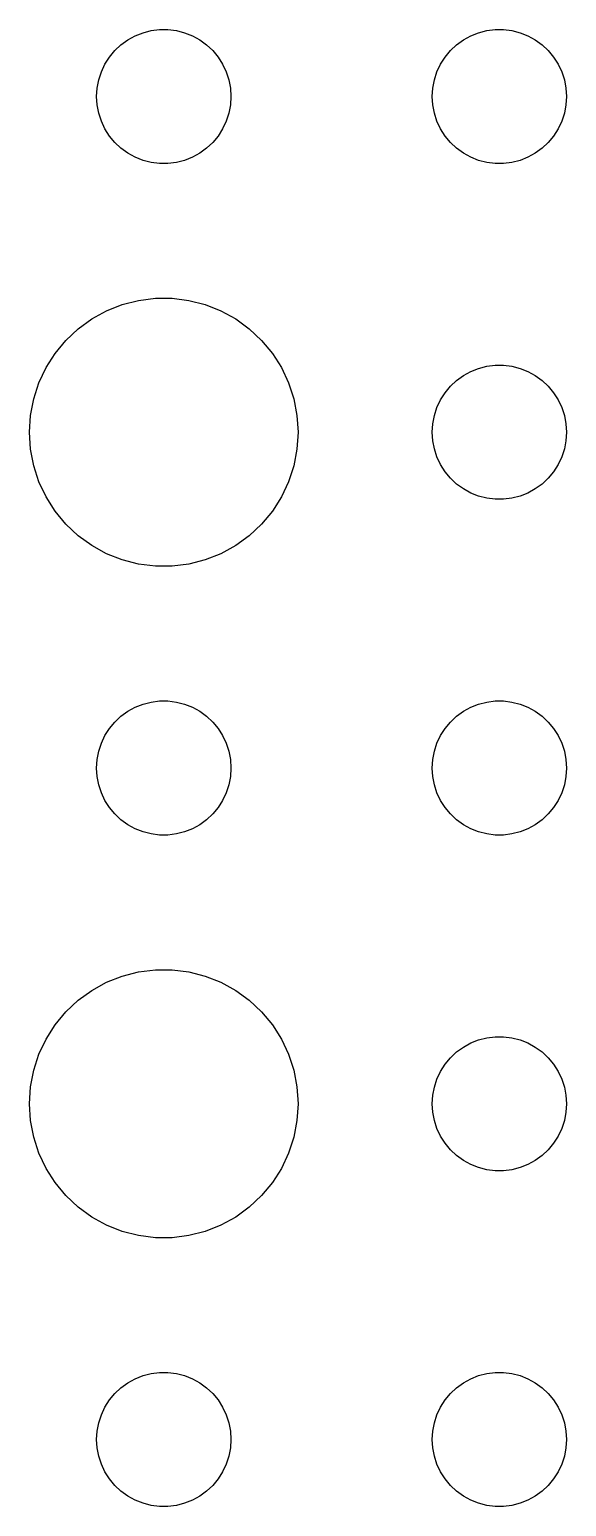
# Model space of a CAD drawing. Header units: metres. Extents: x -142 to 142, y -142 to 142.
# Drawn here: x -108 to -96, y -69 to -36 of the extents above; entities that cross this region are included whole.
import ezdxf

# ---------------------------------------------------------------- set-up
doc = ezdxf.new("R2010")
doc.units = ezdxf.units.M

msp = doc.modelspace()

# ---------------------------------------------------------------- linework, layer by layer
for p, q in [((-105.956, -36.3442), (-105.804, -36.2335)), ((-105.804, -36.2335), (-105.639, -36.1428)), ((-105.639, -36.1428), (-105.464, -36.0734)), ((-105.464, -36.0734), (-105.281, -36.0266)), ((-105.281, -36.0266), (-105.094, -36.003)), ((-105.094, -36.003), (-104.906, -36.003)), ((-104.906, -36.003), (-104.719, -36.0266)), ((-104.719, -36.0266), (-104.536, -36.0734)), ((-104.536, -36.0734), (-104.361, -36.1428)), ((-104.361, -36.1428), (-104.196, -36.2335)), ((-104.196, -36.2335), (-104.044, -36.3442)), ((-98.4561, -36.3442), (-98.3037, -36.2335)), ((-98.3037, -36.2335), (-98.1387, -36.1428)), ((-98.1387, -36.1428), (-97.9635, -36.0734)), ((-97.9635, -36.0734), (-97.7811, -36.0266)), ((-97.7811, -36.0266), (-97.5942, -36.003)), ((-97.5942, -36.003), (-97.4058, -36.003)), ((-97.4058, -36.003), (-97.2189, -36.0266)), ((-97.2189, -36.0266), (-97.0365, -36.0734)), ((-97.0365, -36.0734), (-96.8613, -36.1428)), ((-96.8613, -36.1428), (-96.6963, -36.2335)), ((-96.6963, -36.2335), (-96.5439, -36.3442)), ((-106.314, -36.7774), (-106.214, -36.6183)), ((-106.214, -36.6183), (-106.093, -36.4732)), ((-106.093, -36.4732), (-105.956, -36.3442)), ((-104.044, -36.3442), (-103.907, -36.4732)), ((-103.907, -36.4732), (-103.786, -36.6183)), ((-103.786, -36.6183), (-103.686, -36.7774)), ((-98.8145, -36.7774), (-98.7135, -36.6183)), ((-98.7135, -36.6183), (-98.5934, -36.4732)), ((-98.5934, -36.4732), (-98.4561, -36.3442)), ((-96.5439, -36.3442), (-96.4065, -36.4732)), ((-96.4065, -36.4732), (-96.2865, -36.6183)), ((-96.2865, -36.6183), (-96.1855, -36.7774)), ((-106.453, -37.127), (-106.395, -36.9478)), ((-106.395, -36.9478), (-106.314, -36.7774)), ((-103.686, -36.7774), (-103.605, -36.9478)), ((-103.605, -36.9478), (-103.547, -37.127)), ((-98.9529, -37.127), (-98.8947, -36.9478)), ((-98.8947, -36.9478), (-98.8145, -36.7774)), ((-96.1855, -36.7774), (-96.1053, -36.9478)), ((-96.1053, -36.9478), (-96.0471, -37.127)), ((-106.488, -37.312), (-106.453, -37.127)), ((-103.547, -37.127), (-103.512, -37.312)), ((-98.9882, -37.312), (-98.9529, -37.127)), ((-96.0471, -37.127), (-96.0118, -37.312)), ((-106.5, -37.5), (-106.488, -37.312)), ((-106.488, -37.688), (-106.5, -37.5)), ((-103.512, -37.312), (-103.5, -37.5)), ((-103.5, -37.5), (-103.512, -37.688)), ((-99, -37.5), (-98.9882, -37.312)), ((-98.9882, -37.688), (-99, -37.5)), ((-96.0118, -37.312), (-96, -37.5)), ((-96, -37.5), (-96.0118, -37.688)), ((-106.453, -37.873), (-106.488, -37.688)), ((-106.395, -38.0522), (-106.453, -37.873)), ((-103.547, -37.873), (-103.605, -38.0522)), ((-103.512, -37.688), (-103.547, -37.873)), ((-98.9529, -37.873), (-98.9882, -37.688)), ((-98.8947, -38.0522), (-98.9529, -37.873)), ((-96.0471, -37.873), (-96.1053, -38.0522)), ((-96.0118, -37.688), (-96.0471, -37.873)), ((-106.314, -38.2226), (-106.395, -38.0522)), ((-106.214, -38.3817), (-106.314, -38.2226)), ((-103.686, -38.2226), (-103.786, -38.3817)), ((-103.605, -38.0522), (-103.686, -38.2226)), ((-98.8145, -38.2226), (-98.8947, -38.0522)), ((-98.7135, -38.3817), (-98.8145, -38.2226)), ((-96.1855, -38.2226), (-96.2865, -38.3817)), ((-96.1053, -38.0522), (-96.1855, -38.2226)), ((-106.093, -38.5268), (-106.214, -38.3817)), ((-105.956, -38.6558), (-106.093, -38.5268)), ((-103.907, -38.5268), (-104.044, -38.6558)), ((-103.786, -38.3817), (-103.907, -38.5268)), ((-98.5934, -38.5268), (-98.7135, -38.3817)), ((-98.4561, -38.6558), (-98.5934, -38.5268)), ((-96.4065, -38.5268), (-96.5439, -38.6558)), ((-96.2865, -38.3817), (-96.4065, -38.5268)), ((-105.804, -38.7665), (-105.956, -38.6558)), ((-105.639, -38.8572), (-105.804, -38.7665)), ((-105.464, -38.9266), (-105.639, -38.8572)), ((-105.281, -38.9734), (-105.464, -38.9266)), ((-104.536, -38.9266), (-104.719, -38.9734)), ((-104.361, -38.8572), (-104.536, -38.9266)), ((-104.196, -38.7665), (-104.361, -38.8572)), ((-104.044, -38.6558), (-104.196, -38.7665)), ((-98.3037, -38.7665), (-98.4561, -38.6558)), ((-98.1387, -38.8572), (-98.3037, -38.7665)), ((-97.9635, -38.9266), (-98.1387, -38.8572)), ((-97.7811, -38.9734), (-97.9635, -38.9266)), ((-97.0365, -38.9266), (-97.2189, -38.9734)), ((-96.8613, -38.8572), (-97.0365, -38.9266)), ((-96.6963, -38.7665), (-96.8613, -38.8572)), ((-96.5439, -38.6558), (-96.6963, -38.7665)), ((-105.094, -38.997), (-105.281, -38.9734)), ((-104.906, -38.997), (-105.094, -38.997)), ((-104.719, -38.9734), (-104.906, -38.997)), ((-97.5942, -38.997), (-97.7811, -38.9734)), ((-97.4058, -38.997), (-97.5942, -38.997)), ((-97.2189, -38.9734), (-97.4058, -38.997)), ((-106.277, -42.2855), (-105.927, -42.1468)), ((-105.927, -42.1468), (-105.562, -42.0531)), ((-105.562, -42.0531), (-105.188, -42.0059)), ((-105.188, -42.0059), (-104.812, -42.0059)), ((-104.812, -42.0059), (-104.438, -42.0531)), ((-104.438, -42.0531), (-104.073, -42.1468)), ((-104.073, -42.1468), (-103.723, -42.2855)), ((-106.912, -42.6885), (-106.607, -42.467)), ((-106.607, -42.467), (-106.277, -42.2855)), ((-103.723, -42.2855), (-103.393, -42.467)), ((-103.393, -42.467), (-103.088, -42.6885)), ((-107.187, -42.9464), (-106.912, -42.6885)), ((-103.088, -42.6885), (-102.813, -42.9464)), ((-107.427, -43.2366), (-107.187, -42.9464)), ((-102.813, -42.9464), (-102.573, -43.2366)), ((-107.629, -43.5547), (-107.427, -43.2366)), ((-102.573, -43.2366), (-102.371, -43.5547)), ((-97.9635, -43.5734), (-97.7811, -43.5266)), ((-97.7811, -43.5266), (-97.5942, -43.503)), ((-97.5942, -43.503), (-97.4058, -43.503)), ((-97.4058, -43.503), (-97.2189, -43.5266)), ((-97.2189, -43.5266), (-97.0365, -43.5734)), ((-107.789, -43.8956), (-107.629, -43.5547)), ((-102.371, -43.5547), (-102.211, -43.8956)), ((-98.5934, -43.9732), (-98.4561, -43.8442)), ((-98.4561, -43.8442), (-98.3037, -43.7335)), ((-98.3037, -43.7335), (-98.1387, -43.6428)), ((-98.1387, -43.6428), (-97.9635, -43.5734)), ((-97.0365, -43.5734), (-96.8613, -43.6428)), ((-96.8613, -43.6428), (-96.6963, -43.7335)), ((-96.6963, -43.7335), (-96.5439, -43.8442)), ((-96.5439, -43.8442), (-96.4065, -43.9732)), ((-107.906, -44.2539), (-107.789, -43.8956)), ((-102.211, -43.8956), (-102.094, -44.2539)), ((-98.8145, -44.2774), (-98.7135, -44.1183)), ((-98.7135, -44.1183), (-98.5934, -43.9732)), ((-96.4065, -43.9732), (-96.2865, -44.1183)), ((-96.2865, -44.1183), (-96.1855, -44.2774)), ((-107.976, -44.624), (-107.906, -44.2539)), ((-102.094, -44.2539), (-102.024, -44.624)), ((-98.9529, -44.627), (-98.8947, -44.4478)), ((-98.8947, -44.4478), (-98.8145, -44.2774)), ((-96.1855, -44.2774), (-96.1053, -44.4478)), ((-96.1053, -44.4478), (-96.0471, -44.627)), ((-108, -45), (-107.976, -44.624)), ((-102.024, -44.624), (-102, -45)), ((-99, -45), (-98.9882, -44.812)), ((-98.9882, -44.812), (-98.9529, -44.627)), ((-96.0471, -44.627), (-96.0118, -44.812)), ((-96.0118, -44.812), (-96, -45)), ((-107.976, -45.376), (-108, -45)), ((-102, -45), (-102.024, -45.376)), ((-98.9882, -45.188), (-99, -45)), ((-98.9529, -45.373), (-98.9882, -45.188)), ((-96.0118, -45.188), (-96.0471, -45.373)), ((-96, -45), (-96.0118, -45.188)), ((-107.906, -45.7461), (-107.976, -45.376)), ((-102.024, -45.376), (-102.094, -45.7461)), ((-98.8947, -45.5522), (-98.9529, -45.373)), ((-96.0471, -45.373), (-96.1053, -45.5522)), ((-107.789, -46.1044), (-107.906, -45.7461)), ((-102.094, -45.7461), (-102.211, -46.1044)), ((-98.8145, -45.7226), (-98.8947, -45.5522)), ((-98.7135, -45.8817), (-98.8145, -45.7226)), ((-96.1855, -45.7226), (-96.2865, -45.8817)), ((-96.1053, -45.5522), (-96.1855, -45.7226)), ((-107.629, -46.4453), (-107.789, -46.1044)), ((-102.211, -46.1044), (-102.371, -46.4453)), ((-98.5934, -46.0268), (-98.7135, -45.8817)), ((-98.4561, -46.1558), (-98.5934, -46.0268)), ((-98.3037, -46.2665), (-98.4561, -46.1558)), ((-96.5439, -46.1558), (-96.6963, -46.2665)), ((-96.4065, -46.0268), (-96.5439, -46.1558)), ((-96.2865, -45.8817), (-96.4065, -46.0268)), ((-107.427, -46.7634), (-107.629, -46.4453)), ((-102.371, -46.4453), (-102.573, -46.7634)), ((-98.1387, -46.3572), (-98.3037, -46.2665)), ((-97.9635, -46.4266), (-98.1387, -46.3572)), ((-97.7811, -46.4734), (-97.9635, -46.4266)), ((-97.5942, -46.497), (-97.7811, -46.4734)), ((-97.4058, -46.497), (-97.5942, -46.497)), ((-97.2189, -46.4734), (-97.4058, -46.497)), ((-97.0365, -46.4266), (-97.2189, -46.4734)), ((-96.8613, -46.3572), (-97.0365, -46.4266)), ((-96.6963, -46.2665), (-96.8613, -46.3572)), ((-107.187, -47.0536), (-107.427, -46.7634)), ((-102.573, -46.7634), (-102.813, -47.0536)), ((-106.912, -47.3115), (-107.187, -47.0536)), ((-102.813, -47.0536), (-103.088, -47.3115)), ((-106.607, -47.533), (-106.912, -47.3115)), ((-103.088, -47.3115), (-103.393, -47.533)), ((-106.277, -47.7145), (-106.607, -47.533)), ((-105.927, -47.8532), (-106.277, -47.7145)), ((-103.723, -47.7145), (-104.073, -47.8532)), ((-103.393, -47.533), (-103.723, -47.7145)), ((-105.562, -47.9469), (-105.927, -47.8532)), ((-105.188, -47.9941), (-105.562, -47.9469)), ((-104.812, -47.9941), (-105.188, -47.9941)), ((-104.438, -47.9469), (-104.812, -47.9941)), ((-104.073, -47.8532), (-104.438, -47.9469)), ((-105.639, -51.1428), (-105.464, -51.0734)), ((-105.464, -51.0734), (-105.281, -51.0266)), ((-105.281, -51.0266), (-105.094, -51.003)), ((-105.094, -51.003), (-104.906, -51.003)), ((-104.906, -51.003), (-104.719, -51.0266)), ((-104.719, -51.0266), (-104.536, -51.0734)), ((-104.536, -51.0734), (-104.361, -51.1428)), ((-98.1387, -51.1428), (-97.9635, -51.0734)), ((-97.9635, -51.0734), (-97.7811, -51.0266)), ((-97.7811, -51.0266), (-97.5942, -51.003)), ((-97.5942, -51.003), (-97.4058, -51.003)), ((-97.4058, -51.003), (-97.2189, -51.0266)), ((-97.2189, -51.0266), (-97.0365, -51.0734)), ((-97.0365, -51.0734), (-96.8613, -51.1428)), ((-106.093, -51.4732), (-105.956, -51.3442)), ((-105.956, -51.3442), (-105.804, -51.2335)), ((-105.804, -51.2335), (-105.639, -51.1428)), ((-104.361, -51.1428), (-104.196, -51.2335)), ((-104.196, -51.2335), (-104.044, -51.3442)), ((-104.044, -51.3442), (-103.907, -51.4732)), ((-98.5934, -51.4732), (-98.4561, -51.3442)), ((-98.4561, -51.3442), (-98.3037, -51.2335)), ((-98.3037, -51.2335), (-98.1387, -51.1428)), ((-96.8613, -51.1428), (-96.6963, -51.2335)), ((-96.6963, -51.2335), (-96.5439, -51.3442)), ((-96.5439, -51.3442), (-96.4065, -51.4732)), ((-106.395, -51.9478), (-106.314, -51.7774)), ((-106.314, -51.7774), (-106.214, -51.6183)), ((-106.214, -51.6183), (-106.093, -51.4732)), ((-103.907, -51.4732), (-103.786, -51.6183)), ((-103.786, -51.6183), (-103.686, -51.7774)), ((-103.686, -51.7774), (-103.605, -51.9478)), ((-98.8947, -51.9478), (-98.8145, -51.7774)), ((-98.8145, -51.7774), (-98.7135, -51.6183)), ((-98.7135, -51.6183), (-98.5934, -51.4732)), ((-96.4065, -51.4732), (-96.2865, -51.6183)), ((-96.2865, -51.6183), (-96.1855, -51.7774)), ((-96.1855, -51.7774), (-96.1053, -51.9478)), ((-106.488, -52.312), (-106.453, -52.127)), ((-106.453, -52.127), (-106.395, -51.9478)), ((-103.605, -51.9478), (-103.547, -52.127)), ((-103.547, -52.127), (-103.512, -52.312)), ((-98.9882, -52.312), (-98.9529, -52.127)), ((-98.9529, -52.127), (-98.8947, -51.9478)), ((-96.1053, -51.9478), (-96.0471, -52.127)), ((-96.0471, -52.127), (-96.0118, -52.312)), ((-106.5, -52.5), (-106.488, -52.312)), ((-103.512, -52.312), (-103.5, -52.5)), ((-99, -52.5), (-98.9882, -52.312)), ((-96.0118, -52.312), (-96, -52.5)), ((-106.488, -52.688), (-106.5, -52.5)), ((-106.453, -52.873), (-106.488, -52.688)), ((-103.512, -52.688), (-103.547, -52.873)), ((-103.5, -52.5), (-103.512, -52.688)), ((-98.9882, -52.688), (-99, -52.5)), ((-98.9529, -52.873), (-98.9882, -52.688)), ((-96.0118, -52.688), (-96.0471, -52.873)), ((-96, -52.5), (-96.0118, -52.688)), ((-106.395, -53.0522), (-106.453, -52.873)), ((-106.314, -53.2226), (-106.395, -53.0522)), ((-103.605, -53.0522), (-103.686, -53.2226)), ((-103.547, -52.873), (-103.605, -53.0522)), ((-98.8947, -53.0522), (-98.9529, -52.873)), ((-98.8145, -53.2226), (-98.8947, -53.0522)), ((-96.1053, -53.0522), (-96.1855, -53.2226)), ((-96.0471, -52.873), (-96.1053, -53.0522)), ((-106.214, -53.3817), (-106.314, -53.2226)), ((-106.093, -53.5268), (-106.214, -53.3817)), ((-103.786, -53.3817), (-103.907, -53.5268)), ((-103.686, -53.2226), (-103.786, -53.3817)), ((-98.7135, -53.3817), (-98.8145, -53.2226)), ((-98.5934, -53.5268), (-98.7135, -53.3817)), ((-96.2865, -53.3817), (-96.4065, -53.5268)), ((-96.1855, -53.2226), (-96.2865, -53.3817)), ((-105.956, -53.6558), (-106.093, -53.5268)), ((-105.804, -53.7665), (-105.956, -53.6558)), ((-105.639, -53.8572), (-105.804, -53.7665)), ((-104.196, -53.7665), (-104.361, -53.8572)), ((-104.044, -53.6558), (-104.196, -53.7665)), ((-103.907, -53.5268), (-104.044, -53.6558)), ((-98.4561, -53.6558), (-98.5934, -53.5268)), ((-98.3037, -53.7665), (-98.4561, -53.6558)), ((-98.1387, -53.8572), (-98.3037, -53.7665)), ((-96.6963, -53.7665), (-96.8613, -53.8572)), ((-96.5439, -53.6558), (-96.6963, -53.7665)), ((-96.4065, -53.5268), (-96.5439, -53.6558)), ((-105.464, -53.9266), (-105.639, -53.8572)), ((-105.281, -53.9734), (-105.464, -53.9266)), ((-105.094, -53.997), (-105.281, -53.9734)), ((-104.906, -53.997), (-105.094, -53.997)), ((-104.719, -53.9734), (-104.906, -53.997)), ((-104.536, -53.9266), (-104.719, -53.9734)), ((-104.361, -53.8572), (-104.536, -53.9266)), ((-97.9635, -53.9266), (-98.1387, -53.8572)), ((-97.7811, -53.9734), (-97.9635, -53.9266)), ((-97.5942, -53.997), (-97.7811, -53.9734)), ((-97.4058, -53.997), (-97.5942, -53.997)), ((-97.2189, -53.9734), (-97.4058, -53.997)), ((-97.0365, -53.9266), (-97.2189, -53.9734)), ((-96.8613, -53.8572), (-97.0365, -53.9266)), ((-105.927, -57.1468), (-105.562, -57.0531)), ((-105.562, -57.0531), (-105.188, -57.0059)), ((-105.188, -57.0059), (-104.812, -57.0059)), ((-104.812, -57.0059), (-104.438, -57.0531)), ((-104.438, -57.0531), (-104.073, -57.1468)), ((-106.607, -57.467), (-106.277, -57.2855)), ((-106.277, -57.2855), (-105.927, -57.1468)), ((-104.073, -57.1468), (-103.723, -57.2855)), ((-103.723, -57.2855), (-103.393, -57.467)), ((-107.187, -57.9464), (-106.912, -57.6885)), ((-106.912, -57.6885), (-106.607, -57.467)), ((-103.393, -57.467), (-103.088, -57.6885)), ((-103.088, -57.6885), (-102.813, -57.9464)), ((-107.427, -58.2366), (-107.187, -57.9464)), ((-102.813, -57.9464), (-102.573, -58.2366)), ((-107.629, -58.5547), (-107.427, -58.2366)), ((-102.573, -58.2366), (-102.371, -58.5547)), ((-107.789, -58.8956), (-107.629, -58.5547)), ((-102.371, -58.5547), (-102.211, -58.8956)), ((-98.3037, -58.7335), (-98.1387, -58.6428)), ((-98.1387, -58.6428), (-97.9635, -58.5734)), ((-97.9635, -58.5734), (-97.7811, -58.5266)), ((-97.7811, -58.5266), (-97.5942, -58.503)), ((-97.5942, -58.503), (-97.4058, -58.503)), ((-97.4058, -58.503), (-97.2189, -58.5266)), ((-97.2189, -58.5266), (-97.0365, -58.5734)), ((-97.0365, -58.5734), (-96.8613, -58.6428)), ((-96.8613, -58.6428), (-96.6963, -58.7335)), ((-107.906, -59.2539), (-107.789, -58.8956)), ((-102.211, -58.8956), (-102.094, -59.2539)), ((-98.7135, -59.1183), (-98.5934, -58.9732)), ((-98.5934, -58.9732), (-98.4561, -58.8442)), ((-98.4561, -58.8442), (-98.3037, -58.7335)), ((-96.6963, -58.7335), (-96.5439, -58.8442)), ((-96.5439, -58.8442), (-96.4065, -58.9732)), ((-96.4065, -58.9732), (-96.2865, -59.1183)), ((-107.976, -59.624), (-107.906, -59.2539)), ((-102.094, -59.2539), (-102.024, -59.624)), ((-98.8947, -59.4478), (-98.8145, -59.2774)), ((-98.8145, -59.2774), (-98.7135, -59.1183)), ((-96.2865, -59.1183), (-96.1855, -59.2774)), ((-96.1855, -59.2774), (-96.1053, -59.4478)), ((-108, -60), (-107.976, -59.624)), ((-102.024, -59.624), (-102, -60)), ((-98.9882, -59.812), (-98.9529, -59.627)), ((-98.9529, -59.627), (-98.8947, -59.4478)), ((-96.1053, -59.4478), (-96.0471, -59.627)), ((-96.0471, -59.627), (-96.0118, -59.812)), ((-107.976, -60.376), (-108, -60)), ((-102, -60), (-102.024, -60.376)), ((-99, -60), (-98.9882, -59.812)), ((-98.9882, -60.188), (-99, -60)), ((-96.0118, -59.812), (-96, -60)), ((-96, -60), (-96.0118, -60.188)), ((-107.906, -60.7461), (-107.976, -60.376)), ((-102.024, -60.376), (-102.094, -60.7461)), ((-98.9529, -60.373), (-98.9882, -60.188)), ((-98.8947, -60.5522), (-98.9529, -60.373)), ((-96.0471, -60.373), (-96.1053, -60.5522)), ((-96.0118, -60.188), (-96.0471, -60.373)), ((-98.8145, -60.7226), (-98.8947, -60.5522)), ((-96.1053, -60.5522), (-96.1855, -60.7226)), ((-107.789, -61.1044), (-107.906, -60.7461)), ((-102.094, -60.7461), (-102.211, -61.1044)), ((-98.7135, -60.8817), (-98.8145, -60.7226)), ((-98.5934, -61.0268), (-98.7135, -60.8817)), ((-98.4561, -61.1558), (-98.5934, -61.0268)), ((-96.4065, -61.0268), (-96.5439, -61.1558)), ((-96.2865, -60.8817), (-96.4065, -61.0268)), ((-96.1855, -60.7226), (-96.2865, -60.8817)), ((-107.629, -61.4453), (-107.789, -61.1044)), ((-102.211, -61.1044), (-102.371, -61.4453)), ((-98.3037, -61.2665), (-98.4561, -61.1558)), ((-98.1387, -61.3572), (-98.3037, -61.2665)), ((-97.9635, -61.4266), (-98.1387, -61.3572)), ((-96.8613, -61.3572), (-97.0365, -61.4266)), ((-96.6963, -61.2665), (-96.8613, -61.3572)), ((-96.5439, -61.1558), (-96.6963, -61.2665)), ((-107.427, -61.7634), (-107.629, -61.4453)), ((-102.371, -61.4453), (-102.573, -61.7634)), ((-97.7811, -61.4734), (-97.9635, -61.4266)), ((-97.5942, -61.497), (-97.7811, -61.4734)), ((-97.4058, -61.497), (-97.5942, -61.497)), ((-97.2189, -61.4734), (-97.4058, -61.497)), ((-97.0365, -61.4266), (-97.2189, -61.4734)), ((-107.187, -62.0536), (-107.427, -61.7634)), ((-102.573, -61.7634), (-102.813, -62.0536)), ((-106.912, -62.3115), (-107.187, -62.0536)), ((-106.607, -62.533), (-106.912, -62.3115)), ((-103.088, -62.3115), (-103.393, -62.533)), ((-102.813, -62.0536), (-103.088, -62.3115)), ((-106.277, -62.7145), (-106.607, -62.533)), ((-103.393, -62.533), (-103.723, -62.7145)), ((-105.927, -62.8532), (-106.277, -62.7145)), ((-105.562, -62.9469), (-105.927, -62.8532)), ((-105.188, -62.9941), (-105.562, -62.9469)), ((-104.812, -62.9941), (-105.188, -62.9941)), ((-104.438, -62.9469), (-104.812, -62.9941)), ((-104.073, -62.8532), (-104.438, -62.9469)), ((-103.723, -62.7145), (-104.073, -62.8532)), ((-105.956, -66.3442), (-105.804, -66.2335)), ((-105.804, -66.2335), (-105.639, -66.1428)), ((-105.639, -66.1428), (-105.464, -66.0734)), ((-105.464, -66.0734), (-105.281, -66.0266)), ((-105.281, -66.0266), (-105.094, -66.003)), ((-105.094, -66.003), (-104.906, -66.003)), ((-104.906, -66.003), (-104.719, -66.0266)), ((-104.719, -66.0266), (-104.536, -66.0734)), ((-104.536, -66.0734), (-104.361, -66.1428)), ((-104.361, -66.1428), (-104.196, -66.2335)), ((-104.196, -66.2335), (-104.044, -66.3442)), ((-98.4561, -66.3442), (-98.3037, -66.2335)), ((-98.3037, -66.2335), (-98.1387, -66.1428)), ((-98.1387, -66.1428), (-97.9635, -66.0734)), ((-97.9635, -66.0734), (-97.7811, -66.0266)), ((-97.7811, -66.0266), (-97.5942, -66.003)), ((-97.5942, -66.003), (-97.4058, -66.003)), ((-97.4058, -66.003), (-97.2189, -66.0266)), ((-97.2189, -66.0266), (-97.0365, -66.0734)), ((-97.0365, -66.0734), (-96.8613, -66.1428)), ((-96.8613, -66.1428), (-96.6963, -66.2335)), ((-96.6963, -66.2335), (-96.5439, -66.3442)), ((-106.314, -66.7774), (-106.214, -66.6183)), ((-106.214, -66.6183), (-106.093, -66.4732)), ((-106.093, -66.4732), (-105.956, -66.3442)), ((-104.044, -66.3442), (-103.907, -66.4732)), ((-103.907, -66.4732), (-103.786, -66.6183)), ((-103.786, -66.6183), (-103.686, -66.7774)), ((-98.8145, -66.7774), (-98.7135, -66.6183)), ((-98.7135, -66.6183), (-98.5934, -66.4732)), ((-98.5934, -66.4732), (-98.4561, -66.3442)), ((-96.5439, -66.3442), (-96.4065, -66.4732)), ((-96.4065, -66.4732), (-96.2865, -66.6183)), ((-96.2865, -66.6183), (-96.1855, -66.7774)), ((-106.453, -67.127), (-106.395, -66.9478)), ((-106.395, -66.9478), (-106.314, -66.7774)), ((-103.686, -66.7774), (-103.605, -66.9478)), ((-103.605, -66.9478), (-103.547, -67.127)), ((-98.9529, -67.127), (-98.8947, -66.9478)), ((-98.8947, -66.9478), (-98.8145, -66.7774)), ((-96.1855, -66.7774), (-96.1053, -66.9478)), ((-96.1053, -66.9478), (-96.0471, -67.127)), ((-106.488, -67.312), (-106.453, -67.127)), ((-103.547, -67.127), (-103.512, -67.312)), ((-98.9882, -67.312), (-98.9529, -67.127)), ((-96.0471, -67.127), (-96.0118, -67.312)), ((-106.5, -67.5), (-106.488, -67.312)), ((-106.488, -67.688), (-106.5, -67.5)), ((-103.512, -67.312), (-103.5, -67.5)), ((-103.5, -67.5), (-103.512, -67.688)), ((-99, -67.5), (-98.9882, -67.312)), ((-98.9882, -67.688), (-99, -67.5)), ((-96.0118, -67.312), (-96, -67.5)), ((-96, -67.5), (-96.0118, -67.688)), ((-106.453, -67.873), (-106.488, -67.688)), ((-106.395, -68.0522), (-106.453, -67.873)), ((-103.547, -67.873), (-103.605, -68.0522)), ((-103.512, -67.688), (-103.547, -67.873)), ((-98.9529, -67.873), (-98.9882, -67.688)), ((-98.8947, -68.0522), (-98.9529, -67.873)), ((-96.0471, -67.873), (-96.1053, -68.0522)), ((-96.0118, -67.688), (-96.0471, -67.873)), ((-106.314, -68.2226), (-106.395, -68.0522)), ((-106.214, -68.3817), (-106.314, -68.2226)), ((-103.686, -68.2226), (-103.786, -68.3817)), ((-103.605, -68.0522), (-103.686, -68.2226)), ((-98.8145, -68.2226), (-98.8947, -68.0522)), ((-98.7135, -68.3817), (-98.8145, -68.2226)), ((-96.1855, -68.2226), (-96.2865, -68.3817)), ((-96.1053, -68.0522), (-96.1855, -68.2226)), ((-106.093, -68.5268), (-106.214, -68.3817)), ((-105.956, -68.6558), (-106.093, -68.5268)), ((-103.907, -68.5268), (-104.044, -68.6558)), ((-103.786, -68.3817), (-103.907, -68.5268)), ((-98.5934, -68.5268), (-98.7135, -68.3817)), ((-98.4561, -68.6558), (-98.5934, -68.5268)), ((-96.4065, -68.5268), (-96.5439, -68.6558)), ((-96.2865, -68.3817), (-96.4065, -68.5268)), ((-105.804, -68.7665), (-105.956, -68.6558)), ((-105.639, -68.8572), (-105.804, -68.7665)), ((-105.464, -68.9266), (-105.639, -68.8572)), ((-105.281, -68.9734), (-105.464, -68.9266)), ((-104.536, -68.9266), (-104.719, -68.9734)), ((-104.361, -68.8572), (-104.536, -68.9266)), ((-104.196, -68.7665), (-104.361, -68.8572)), ((-104.044, -68.6558), (-104.196, -68.7665)), ((-98.3037, -68.7665), (-98.4561, -68.6558)), ((-98.1387, -68.8572), (-98.3037, -68.7665)), ((-97.9635, -68.9266), (-98.1387, -68.8572)), ((-97.7811, -68.9734), (-97.9635, -68.9266)), ((-97.0365, -68.9266), (-97.2189, -68.9734)), ((-96.8613, -68.8572), (-97.0365, -68.9266)), ((-96.6963, -68.7665), (-96.8613, -68.8572)), ((-96.5439, -68.6558), (-96.6963, -68.7665)), ((-105.094, -68.997), (-105.281, -68.9734)), ((-104.906, -68.997), (-105.094, -68.997)), ((-104.719, -68.9734), (-104.906, -68.997)), ((-97.5942, -68.997), (-97.7811, -68.9734)), ((-97.4058, -68.997), (-97.5942, -68.997)), ((-97.2189, -68.9734), (-97.4058, -68.997))]:
    msp.add_line(p, q)

doc.saveas('drawing.dxf')
